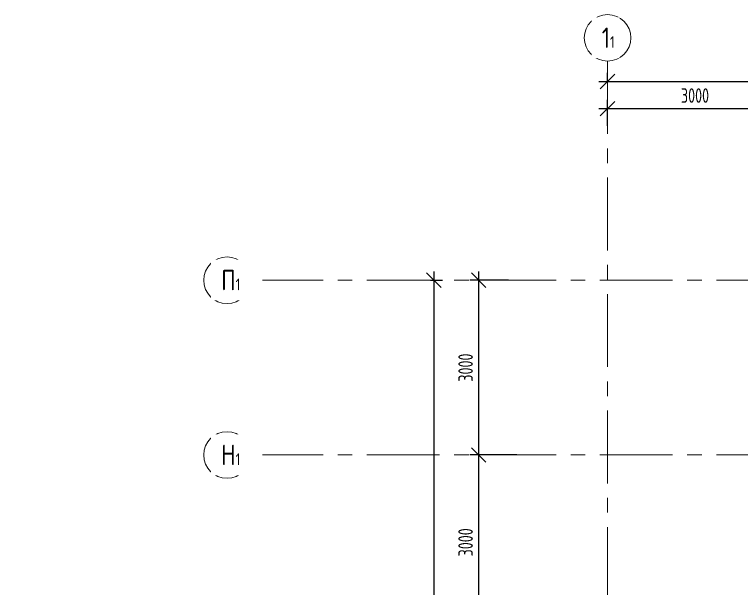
# Model space of a CAD drawing. Header units: millimetres. Extents: x -360149 to 682031, y -35655 to 209517.
# Drawn here: x -228415 to -215936, y 125309 to 135163 of the extents above; entities that cross this region are included whole.
import ezdxf
from ezdxf import colors
from ezdxf.entities.mleader import LeaderData, LeaderLine
from ezdxf.math import Vec2, Vec3

# ---------------------------------------------------------------- set-up
doc = ezdxf.new("R2010")
doc.units = ezdxf.units.MM
doc.header["$MEASUREMENT"] = 0
doc.header["$PDMODE"] = 3
doc.header["$PDSIZE"] = -4
doc.linetypes.add('CENTER', pattern=[2, 1.25, -0.25, 0.25, -0.25])
doc.layers.get('0').update_dxf_attribs({"color": 250, "lineweight": 9})
doc.layers.get('Defpoints').update_dxf_attribs({"color": 6})
for name, color, linetype, lineweight in [('АР_Оси', 195, 'Continuous', 9), ('АР_Оси размеры', 164, 'Continuous', 9), ('АР_Отметки', 250, 'Continuous', 15)]:
    doc.layers.add(name, color=color, linetype=linetype, lineweight=lineweight)
doc.styles.add('ISOCPEUR', font='isocpeur.ttf', dxfattribs={"width": 0.7})
doc.styles.add('ГОСТ 2.304', font='isocpeur.ttf', dxfattribs={"width": 0.7})
doc.dimstyles.new('СПДС', dxfattribs={"dimscale": 100, "dimtxt": 2.5, "dimasz": 2.5, "dimexe": 1.5, "dimexo": 0, "dimgap": 1, "dimtad": 1, "dimdec": 0, "dimrnd": 1, "dimtxsty": 'ГОСТ 2.304', "dimblk": 'OBLIQUE', "dimcen": 2.5, "dimdle": 1.5, "dimadec": 0, "dimazin": 2, "dimtfac": 0.75, "dimtdec": 0, "dimtmove": 1, "dimatfit": 3, "dimfxl": 1, "dimtolj": 1, "dimarcsym": 1})

# ---------------------------------------------------------------- blocks, each defined once
blk = doc.blocks.new('_Oblique')
at = {"color": 0, "linetype": 'ByBlock', "lineweight": -2}
blk.add_line((-0.5, -0.5), (0.5, 0.5), dxfattribs=at)
blk = doc.blocks.new('*D690')
at = {"layer": 'Defpoints', "color": 0, "ltscale": 100, "transparency": 16777216}
for p in [(-220447, 127601), (-219935, 127601), (-219792, 124601)]:
    blk.add_point(p, dxfattribs=at)
at = {"layer": 'АР_Оси размеры', "color": 0, "lineweight": -2, "ltscale": 100, "transparency": 16777216}
for p, q in [((-220447, 124451), (-220447, 127751)), ((-219935, 127601), (-220597, 127601)), ((-219792, 124601), (-220597, 124601))]:
    blk.add_line(p, q, dxfattribs=at)
at = {"layer": 'АР_Оси размеры', "color": 0, "lineweight": -2, "ltscale": 100, "transparency": 16777216, "xscale": 250, "yscale": 250, "zscale": 250}
for p, rotation in [((-220447, 127601), 90), ((-220447, 124601), 270)]:
    blk.add_blockref('_Oblique', p, dxfattribs=dict(at, rotation=rotation))
at = {"layer": 'АР_Оси размеры', "color": 0, "ltscale": 100, "transparency": 16777216, "insert": (-220672, 126101), "char_height": 250, "attachment_point": 5, "rotation": 90, "style": 'ГОСТ 2.304'}
blk.add_mtext('\\A1;3000', dxfattribs=at)
blk = doc.blocks.new('*D691')
at = {"layer": 'Defpoints', "color": 0, "ltscale": 100, "transparency": 16777216}
for p in [(-220447, 130601), (-219935, 130601), (-219792, 127601)]:
    blk.add_point(p, dxfattribs=at)
at = {"layer": 'АР_Оси размеры', "color": 0, "lineweight": -2, "ltscale": 100, "transparency": 16777216}
for p, q in [((-220447, 127451), (-220447, 130751)), ((-219935, 130601), (-220597, 130601)), ((-219792, 127601), (-220597, 127601))]:
    blk.add_line(p, q, dxfattribs=at)
at = {"layer": 'АР_Оси размеры', "color": 0, "lineweight": -2, "ltscale": 100, "transparency": 16777216, "xscale": 250, "yscale": 250, "zscale": 250}
for p, rotation in [((-220447, 130601), 90), ((-220447, 127601), 270)]:
    blk.add_blockref('_Oblique', p, dxfattribs=dict(at, rotation=rotation))
at = {"layer": 'АР_Оси размеры', "color": 0, "ltscale": 100, "transparency": 16777216, "insert": (-220672, 129101), "char_height": 250, "attachment_point": 5, "rotation": 90, "style": 'ГОСТ 2.304'}
blk.add_mtext('\\A1;3000', dxfattribs=at)
blk = doc.blocks.new('*D692')
at = {"layer": 'Defpoints', "color": 0, "lineweight": 30, "ltscale": 100, "transparency": 16777216}
for p in [(-221273, 130601), (-221273, 82686), (-221217, 82686)]:
    blk.add_point(p, dxfattribs=at)
at = {"layer": 'АР_Оси размеры', "color": 0, "lineweight": -2, "ltscale": 100, "transparency": 16777216}
for p, q in [((-221217, 130751), (-221217, 82536)), ((-221273, 130601), (-221067, 130601)), ((-221273, 82686), (-221067, 82686))]:
    blk.add_line(p, q, dxfattribs=at)
at = {"layer": 'АР_Оси размеры', "color": 0, "lineweight": -2, "ltscale": 100, "transparency": 16777216, "xscale": 250, "yscale": 250, "zscale": 250}
for p, rotation in [((-221217, 130601), 90), ((-221217, 82686), 270)]:
    blk.add_blockref('_Oblique', p, dxfattribs=dict(at, rotation=rotation))
at = {"layer": 'АР_Оси размеры', "color": 0, "ltscale": 100, "transparency": 16777216, "insert": (-221442, 106643), "char_height": 250, "attachment_point": 5, "rotation": 90, "style": 'ГОСТ 2.304'}
blk.add_mtext('\\A1;47915', dxfattribs=at)
blk = doc.blocks.new('*D693')
at = {"layer": 'Defpoints', "color": 0, "ltscale": 100, "transparency": 16777216}
for p in [(-215234, 133547), (-218234, 133253), (-215234, 133253)]:
    blk.add_point(p, dxfattribs=at)
at = {"layer": 'АР_Оси размеры', "color": 0, "lineweight": -2, "ltscale": 100, "transparency": 16777216}
for p, q in [((-218234, 133253), (-218234, 133697)), ((-215234, 133253), (-215234, 133697)), ((-218384, 133547), (-215084, 133547))]:
    blk.add_line(p, q, dxfattribs=at)
at = {"layer": 'АР_Оси размеры', "color": 0, "lineweight": -2, "ltscale": 100, "transparency": 16777216, "xscale": 250, "yscale": 250, "zscale": 250, "rotation": 180}
blk.add_blockref('_Oblique', (-218234, 133547), dxfattribs=at)
at = {"layer": 'АР_Оси размеры', "color": 0, "lineweight": -2, "ltscale": 100, "transparency": 16777216, "xscale": 250, "yscale": 250, "zscale": 250}
blk.add_blockref('_Oblique', (-215234, 133547), dxfattribs=at)
at = {"layer": 'АР_Оси размеры', "color": 0, "ltscale": 100, "transparency": 16777216, "insert": (-216734, 133772), "char_height": 250, "attachment_point": 5, "style": 'ГОСТ 2.304'}
blk.add_mtext('\\A1;3000', dxfattribs=at)
blk = doc.blocks.new('*D426')
at = {"layer": 'Defpoints', "color": 0, "ltscale": 100, "transparency": 16777216}
for p in [(-218234, 134013), (-154724, 134013), (-154724, 134013)]:
    blk.add_point(p, dxfattribs=at)
at = {"layer": 'АР_Оси размеры', "color": 0, "lineweight": -2, "ltscale": 100, "transparency": 16777216}
for p, q in [((-218234, 134013), (-218234, 134163)), ((-154724, 134013), (-154724, 134163)), ((-218384, 134013), (-154574, 134013))]:
    blk.add_line(p, q, dxfattribs=at)
at = {"layer": 'АР_Оси размеры', "color": 0, "lineweight": -2, "ltscale": 100, "transparency": 16777216, "xscale": 250, "yscale": 250, "zscale": 250, "rotation": 180}
blk.add_blockref('_Oblique', (-218234, 134013), dxfattribs=at)
at = {"layer": 'АР_Оси размеры', "color": 0, "lineweight": -2, "ltscale": 100, "transparency": 16777216, "xscale": 250, "yscale": 250, "zscale": 250}
blk.add_blockref('_Oblique', (-154724, 134013), dxfattribs=at)
at = {"layer": 'АР_Оси размеры', "color": 0, "ltscale": 100, "transparency": 16777216, "insert": (-186479, 134238), "char_height": 250, "attachment_point": 5, "style": 'ГОСТ 2.304'}
blk.add_mtext('\\A1;63510', dxfattribs=at)
blk = doc.blocks.new('_DotSmall')
at = {"color": 0, "linetype": 'ByBlock', "const_width": 0.5}
blk.add_lwpolyline([(-0.0625, 0, 1), (0.0625, 0, 1)], format="xyb", close=True, dxfattribs=at)

msp = doc.modelspace()

# ---------------------------------------------------------------- linework, layer by layer
at = {"layer": 'АР_Оси', "linetype": 'CENTER', "ltscale": 1000}
for p, q in [((-218233.92, 134363.15), (-218233.92, 78630.8)), ((-224367.61, 130600.68), (-141189.21, 130600.68)), ((-224367.61, 127600.68), (-141189.21, 127600.68))]:
    msp.add_line(p, q, dxfattribs=at)
at = {"layer": 'АР_Оси', "ltscale": 0.5}
for centre in [(-218233.92, 134763.15), (-224767.61, 130600.68), (-224767.61, 127600.68)]:
    msp.add_circle(centre, 400, dxfattribs=at)

# ---------------------------------------------------------------- dimensions: what is measured, and where the dimension line sits
at = {"layer": 'АР_Оси размеры', "ltscale": 100}
dim = msp.add_linear_dim(base=(-215233.92, 133546.65), p1=(-218233.92, 133252.78), p2=(-215233.92, 133252.78), dimstyle='СПДС', dxfattribs=at)
dim.commit()
dim.dimension.update_dxf_attribs({"geometry": '*D693', "text_midpoint": (-216733.92, 133771.65)})
for base, p1, p2, picture, middle in [((-221217.16, 82685.68), (-221272.97, 130600.68), (-221272.97, 82685.68), '*D692', (-221442.16, 106643.18)), ((-220446.6, 130600.68), (-219792.33, 127600.68), (-219935.33, 130600.68), '*D691', (-220671.6, 129100.68)), ((-220446.6, 127600.68), (-219792.33, 124600.68), (-219935.33, 127600.68), '*D690', (-220671.6, 126100.68))]:
    dim = msp.add_linear_dim(base=base, p1=p1, p2=p2, angle=90, dimstyle='СПДС', dxfattribs=at)
    dim.commit()
    dim.dimension.update_dxf_attribs({"geometry": picture, "text_midpoint": middle})

# ---------------------------------------------------------------- next in the draw order: texts
at = {"layer": 'АР_Оси', "char_height": 350, "attachment_point": 1, "line_spacing_factor": 1.149209, "style": 'ГОСТ 2.304', "bg_fill": 2}
for s, insert, width in [('{\\W0.8;1\\H0.57143x;1}', (-218333.74, 134940.93), 123.8671), ('{\\W0.8;П\\H0.57143x;1}', (-224867.43, 130778.46), 528.8202), ('{\\W0.8;Н\\H0.57143x;1}', (-224867.43, 127778.46), 528.8202)]:
    msp.add_mtext(s, dxfattribs=dict(at, insert=insert, width=width))

# ---------------------------------------------------------------- next in the draw order: dimensions: what is measured, and where the dimension line sits
at = {"layer": 'АР_Оси размеры', "ltscale": 100}
dim = msp.add_linear_dim(base=(-154723.92, 134013.15), p1=(-218233.92, 134013.15), p2=(-154723.92, 134013.15), dimstyle='СПДС', dxfattribs=at)
dim.commit()
dim.dimension.update_dxf_attribs({"geometry": '*D426', "text_midpoint": (-186478.92, 134238.15)})

# ---------------------------------------------------------------- next in the draw order: leaders
at = {"layer": 'АР_Отметки'}
ml = msp.add_multileader_mtext('Standard', dxfattribs=at)
ml.set_content('{\\W0.8;-2,250}', color=256, style='ISOCPEUR')
ml.set_leader_properties(color=256, linetype='Continuous', lineweight=-1)
ml.set_arrow_properties(name='DOTSMALL')
ml.build(insert=Vec2(0, 0))
ml.multileader.update_dxf_attribs({"has_text_frame": 1, "text_left_attachment_type": 4, "text_right_attachment_type": 4, "dogleg_length": 100, "arrow_head_size": 180})
ctx = ml.context
ctx.base_point, ctx.char_height, ctx.arrow_head_size, ctx.landing_gap_size, ctx.plane_origin = Vec3(-297233.62, 128352.86), 250, 180, 50, Vec3(-296855.54, 126878.84)
ctx.left_attachment, ctx.right_attachment = 4, 4
notes = []
notes.append((ctx, [(0, (0, 0, 0), (0, 0), (1, 0), 1, [])]))
ctx.mtext.insert, ctx.mtext.width, ctx.mtext.defined_height, ctx.mtext.line_spacing_style, ctx.mtext.flow_direction = Vec3(-297183.62, 128686.19), 769.989, 343.89, 2, 5
for ctx, leaders in notes:
    for number, flags, end, landing, length, lines in leaders:
        leader = LeaderData()
        leader.index, (leader.has_last_leader_line, leader.has_dogleg_vector, leader.attachment_direction) = number, flags
        leader.last_leader_point, leader.dogleg_vector, leader.dogleg_length = Vec3(end), Vec3(landing), length
        for number, points, colour, breaks in lines:
            line = LeaderLine()
            line.index, line.vertices, line.color, line.breaks = number, Vec3.list(points), colors.encode_raw_color(colour), breaks
            leader.lines.append(line)
        ctx.leaders.append(leader)

doc.saveas('drawing.dxf')
